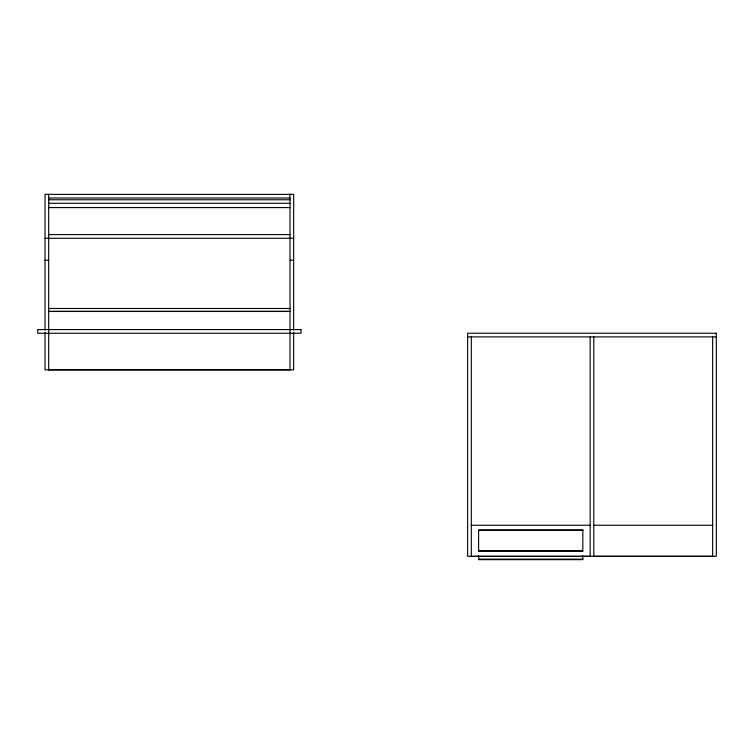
<?xml version="1.0" encoding="UTF-8"?>
<svg xmlns="http://www.w3.org/2000/svg" width="754" height="754" viewBox="0 0 754 754"><rect width="100%" height="100%" fill="white"/><g stroke="black" fill="none" stroke-linecap="round" stroke-linejoin="round"><path stroke-width="1.13" d="M48.671 198L290.007 198M48.671 199.763L290.007 199.763M48.671 203.278L290.007 203.278M48.671 207.586L290.007 207.586M48.671 234.607L290.007 234.607M45.014 238.264L293.664 238.264M45.014 260.234L48.671 260.234M290.007 260.234L293.664 260.234M48.671 308.49L290.007 308.49M48.671 311.355L290.007 311.355M48.671 311.468L290.007 311.468M467.65 336.897L716.3 336.897M48.671 369.799L290.007 369.799M471.307 525.265L590.146 525.265M593.803 525.265L712.643 525.265M478.62 530.43L582.833 530.43M478.62 550.948L582.833 550.948M478.62 559.148L582.833 559.148M712.643 336.897L712.643 556.367L593.803 556.367L593.803 336.897M590.146 336.897L590.146 556.367L471.307 556.367L471.307 336.897M582.833 555.755L582.833 559.647L478.62 559.647L478.62 555.755M293.664 330.063L293.664 194.353L45.014 194.353L45.014 330.063M293.664 332.41L293.664 369.828L45.014 369.828L45.014 332.41M290.007 194.353L290.007 369.941M48.671 194.353L48.671 369.941M300.978 329.583L37.7 329.583L37.7 333.24L300.978 333.24L300.978 329.583M716.3 333.24L467.65 333.24L467.65 556.292L716.3 556.292L716.3 333.24M582.833 529.845L478.62 529.845L478.62 551.117L582.833 551.117L582.833 529.845"/></g></svg>
